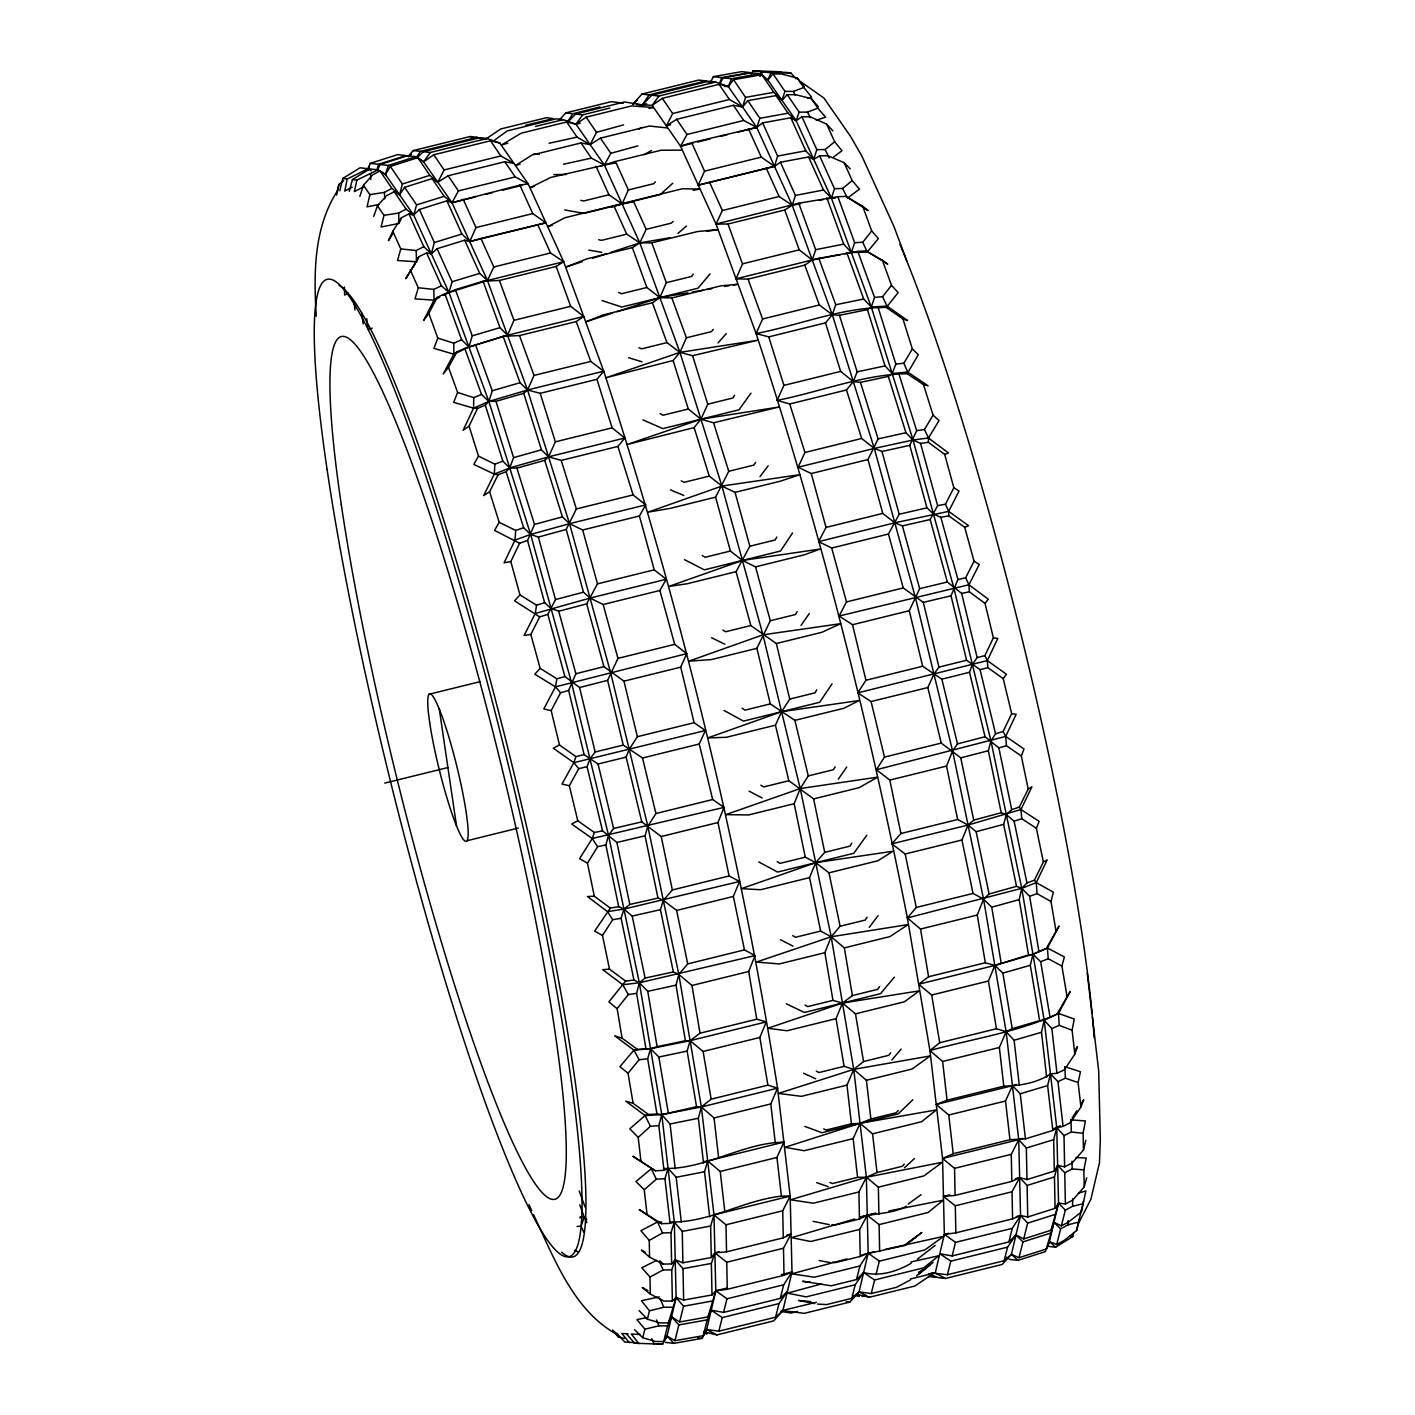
<?xml version="1.0" encoding="UTF-8"?>
<svg xmlns="http://www.w3.org/2000/svg" width="1415" height="1415" viewBox="0 0 1415 1415"><rect width="100%" height="100%" fill="white"/><g stroke="black" fill="none" stroke-linecap="round" stroke-linejoin="round"><path stroke-width="1.5" d="M583.688 316.447L576.241 321.576L519.5 335.585L503.121 336.292L464.774 348.408L456.921 351.893L448.467 367.352L443.249 373.896L453.791 354.192L453.844 343.226L461.626 339.777L468.913 346.993L507.507 335.249L583.688 316.447L570.687 306.294L556.166 266.445L563.648 261.704L528.184 183.879L499.778 143.021L487.078 138.475L479.968 137.662L423.226 151.67L416.541 158.533M646.673 103.79L642.445 104.834L651.784 95.23L708.526 81.221L715.654 82.035L728.336 86.58L756.742 127.438L792.205 205.246L832.303 314.731L874.293 448.431L915.31 597.201L952.578 750.923L983.549 899.144L1006.118 1031.712L1018.729 1139.641L1020.551 1215.556L1011.424 1254.274L1002.209 1264.444L945.485 1278.47L935.244 1273.075L944.353 1234.358L942.549 1158.461L929.938 1050.531L907.369 917.946L1021.736 888.337L1026.954 882.96L1014.113 821.213L1006.33 814.633L1001.236 812.741L988.342 750.746L990.925 740.912L995.559 733.784L980.064 669.631L966.587 660.239L951.021 595.803L957.937 579.531L965.631 577.815L974.051 561.242L964.712 527.282L948.757 515.874L948.687 511.363L959.034 491.04L953.851 487.733L944.689 454.41L928.399 442.311L928.452 437.978L924.508 429.506L933.051 415.143L923.482 384.562L907.21 373.719C863.079 374.409 820.382 391.867 777.1 400.392L783.928 385.393L768.752 336.876L756.105 333.551L716.025 224.065L680.562 146.24L652.156 105.4L636.609 104.515M931.353 1272.863L947.413 1274.738L1004.155 1260.73L1011.424 1254.274L1018.995 1257.723L1022.957 1241.892L1015.988 1234.906L1007.551 1247.146L950.809 1261.154L939.808 1253.725L952.118 1255.936L1008.86 1241.928L1015.988 1234.906L1023.699 1238.939L1051.044 1230.254L1053.998 1222.348L1061.356 1225.885L1065.3 1210.179L1072.605 1206.305L1072.694 1198.629M724.462 86.35L728.336 86.58L733.518 79.7L761.801 74.712L767.867 80.054L796.132 120.682L831.401 198.1L871.286 307.02L913.046 439.994L953.851 587.986L990.925 740.912L1021.736 888.337L1044.182 1020.233L1056.74 1127.578L1058.544 1203.086L1049.47 1241.609L1056.687 1244.528L1060.631 1228.839L1068.095 1224.806L1068.148 1220.438M475.422 344.499L492.261 390.735L488.865 401.453L485.31 405.15L477.527 408.422L469.072 426.092L463.112 430.302L473.565 408.192L473.76 397.65L481.56 394.449L488.865 401.453L530.625 534.428L571.448 682.437L608.521 835.345L639.332 982.788L661.778 1114.666L674.318 1222.029L676.122 1297.537L667.049 1336.043L662.591 1344.25L634.504 1343.189L626.35 1333.726M448.467 367.352L457.629 392.468L453.684 402.355L473.565 408.192L488.865 401.453L495.993 401.347L513.592 457.629L509.736 467.941L506.128 471.708L498.133 474.75L489.608 491.713L483.629 495.604L494.277 474.131L494.896 464.208L502.838 461.184L509.736 467.941L516.899 468.153L544.722 460.335L548.542 456.833L555.37 441.834L540.194 393.317L527.547 389.992L520.03 382.722L503.121 336.292M516.899 468.153L534.499 524.434L527.53 540.459L519.606 543.272L510.815 561.56L504.076 562.816L515.007 540.088L515.714 530.448L523.656 527.742L530.625 534.428L538.337 537.081L566.23 529.422L576.365 508.94L561.189 460.423L548.542 456.833L541.432 449.811L523.745 393.282L527.547 389.992L534.021 375.435L519.5 335.585M538.337 537.081L555.511 599.553L547.835 614.358L539.681 616.905L530.837 634.433L524.116 635.512L535.241 613.473L536.533 605.196L544.616 602.684L551.036 608.432L558.713 611.245L586.677 603.869L597.484 583.864L582.679 529.988L569.538 523.674L562.409 516.864L544.722 460.335M618.691 906.679L605.85 844.95L608.521 835.345L613.615 828.447L598.05 764.012L584.13 754.637L575.905 756.601L559.491 744.997L551.178 710.631L543.784 708.95L555.476 686.859L556.838 678.758L564.921 676.582L579.584 687.531L595.149 751.966L589.984 758.9L587.048 766.682L602.542 830.853L616.905 842.473L629.799 904.468L623.927 909.067L607.513 911.631L587.437 896.544L594.318 896.208L610.343 908.112L618.691 906.679L623.927 909.067L632.204 916.071L645.099 978.066L639.332 982.788L622.795 984.734L602.719 969.664L609.494 969.133L625.607 981.108L633.938 980.011L639.332 982.788L647.769 991.349L657.108 1046.676L650.546 1048.727L633.92 1050.125L614.623 1035.762L622.122 1038.203L637.475 1049.382L650.546 1048.727L690.096 1040.679L766.276 1021.878L759.855 1037.46L767.903 1085.163L777.56 1088.153L790.171 1196.082L791.993 1271.997L782.866 1310.715L773.651 1320.902L716.91 1334.911L704.299 1331.904M1015.404 1178.642L1019.649 1177.598L1026.989 1179.579L1054.334 1171.072L1057.642 1165.341L1064.628 1166.88L1072.039 1163.095L1083.466 1150.006L1083.129 1133.256L1085.376 1120.928L1070.96 1119.902L1070.412 1122.714L1063.09 1126.358L1052.742 1128.852M947.06 1100.18L1003.801 1086.172C1019.844 1085.853 1037.266 1082.97 1050.461 1073.897L1056.987 1073.26L1064.398 1069.811L1074.834 1054.175L1072.092 1030.226L1074.268 1019.03L1058.508 1013.423C1018.093 1032.26 972.795 1038.681 929.938 1050.531L942.62 1061.48L947.06 1100.18L936.235 1104.496L948.775 1115.02L953.215 1153.72L942.549 1158.461L954.559 1168.348L955.09 1195.41L943.451 1196.4L955.302 1205.792L955.85 1232.854L944.353 1234.358L955.532 1242.352L1012.273 1228.344L1020.551 1215.556L1027.732 1216.988L1055.077 1208.339L1058.544 1203.086L1065.371 1204.024L1072.694 1200.115L1084.191 1186.955L1086.738 1177.758M1061.356 1225.885L1068.767 1221.888L1081.255 1212.036L1085.889 1190.935L1078.371 1193.128M371.243 170.826L368.218 168.739L347.206 178.962L344.765 191.043L352.176 187.275M1084.191 1186.955L1083.855 1169.887L1086.26 1158.018L1075.966 1157.541M1081.255 1212.036L1083.572 1200.822M1078.106 1082.581L1080.441 1071.756L1064.734 1066.662L1065.424 1078.177L1078.106 1082.581L1080.918 1106.99L1070.412 1122.714M1056.687 1244.528L1064.045 1240.495L1076.603 1230.59L1081.431 1209.843M663.847 1168.454C702.601 1169.533 736.808 1146.521 775.243 1142.612L770.786 1103.912L777.56 1088.153C739.072 845.003 679.978 605.213 603.727 371.19L527.547 389.992L488.865 401.453L448.98 292.534L413.711 215.133L385.446 174.487L377.982 169.853L356.916 180.076L354.351 191.591L363.602 186.868M1046.658 1077.169L1041.493 1032.278L1044.182 1020.233L1058.508 1013.423L1070.235 991.402L1057.359 1013.582M665.581 1342.411L673.841 1343.366L702.194 1338.36L706.686 1329.534L715.795 1290.798L713.991 1214.901L701.362 1106.972L678.811 974.387L647.84 826.183L610.572 672.461L569.538 523.674L527.547 389.992L487.45 280.506L452.004 202.699L423.598 161.841L417.779 157.666L390.363 166.439L385.446 174.487L379.981 170.879L372.587 174.929L363.46 185.259L369.863 194.633L367.104 206.838L379.043 204.45M929.938 1050.531L939.737 1042.731L931.671 995.028L918.653 984.239L994.833 965.419L1028.546 954.948L1019.207 899.622L1021.736 888.337L1036.24 882.624L1047.188 859.896L1043.368 861.983L1034.4 880.165L1026.954 882.96M336.522 195.093L338.981 184.41L343.704 180.696M1076.603 1230.59L1079.061 1219.907M816.331 1302.278L782.159 1310.591L804.304 1313.332L849.849 1302.083L859.064 1291.895L868.173 1253.177L866.369 1177.262L853.74 1069.351L831.189 936.765L800.218 788.562L762.933 634.822L721.915 486.053L679.925 352.37L639.828 242.885L604.382 165.06L575.958 124.202L563.276 119.656L556.148 118.842L507.154 130.941L493.198 141.146M1003.801 1086.172L999.361 1047.471L1006.118 1031.712L1012.256 1028.687L1039.636 1020.639L1030.297 965.295L1032.968 954.276L1047.383 948.032L1059.092 925.994L1046.41 948.386M339.812 190.76L342.801 178.467L359.994 167.801L368.218 168.739M953.215 1153.72L1009.956 1139.712L1025.45 1138.863L1052.795 1130.461L1047.631 1085.57L1050.461 1073.897L1057.942 1081.661L1063.09 1126.358M1047.383 1246.261L1055.608 1247.199L1072.8 1236.533L1073.79 1232.43M1083.466 1150.006L1085.836 1140.313M377.522 170.154L380.104 164.494L407.52 155.738L415.815 156.676L423.598 161.841L433.768 154.783L490.51 140.775L500.857 155.951L513.981 163.45L504.819 161.752L448.095 175.761L437.801 182.27L432.088 178.626L404.619 187.311L399.578 194.81L394.184 191.679L386.578 195.712L377.469 205.776L383.978 215.328L381.113 227.001L399.048 223.411L401.436 217.751L408.935 213.842L413.711 215.133L419.388 209.491L446.91 200.842L452.004 202.699L475.281 196.933M1055.997 931.052L1051.009 901.55L1053.344 892.158L1036.24 882.624L1034.4 880.165M336.841 192.988L338.981 184.41M368.254 169.977L369.244 166.033L367.688 169.712M782.866 1310.715L775.597 1317.17L718.855 1331.179L706.686 1329.534L703.255 1335.707L674.92 1340.695L667.049 1336.043L663.67 1341.579L655.251 1341.438L642.728 1337.741L644.869 1329.163L636.962 1319.611L646.867 1317.595M775.597 1317.17L778.993 1303.586L787.43 1291.347L780.302 1298.369L723.56 1312.395L711.25 1310.166L707.96 1316.923L679.607 1321.981L671.594 1316.781L668.358 1322.937L659.815 1322.883L647.38 1319.187L649.485 1310.785L641.419 1300.686L659.302 1296.883M663.67 1341.579L667.615 1325.89L671.594 1316.781L678.864 1324.935L674.92 1340.695M668.358 1322.937L676.122 1297.537L683.64 1300.067L712.01 1294.955L715.795 1290.798L726.39 1288.198M679.607 1321.981L683.551 1306.222L676.122 1297.537L672.373 1301.075L663.9 1301.057L650.316 1294.088L642.251 1287.526L647.928 1290.639M703.255 1335.707L707.235 1319.859L711.25 1310.166L722.251 1317.595L778.993 1303.586M707.96 1316.923L715.795 1290.798L727.275 1289.295L784.016 1275.286L791.993 1271.997L783.698 1284.785L780.302 1298.369M718.855 1331.179L722.251 1317.595M723.56 1312.395L726.974 1298.793L783.698 1284.785M817.481 1304.082L826.625 1304.577L851.777 1298.351L855.191 1284.767L863.61 1272.545C879.652 1276.949 897.057 1271.431 911.207 1263.259M810.459 1282.202L802.606 1281.3L831.189 1285.811L856.482 1279.567L859.896 1265.965L868.173 1253.177L874.647 1251.727M851.777 1298.351L859.064 1291.895L871.233 1293.558L874.629 1279.974L923.641 1267.858L938.923 1255.724L910.959 1261.968M875.938 1274.756L879.334 1261.172L924.879 1249.923L943.663 1236.339L885.436 1249.321M947.413 1274.738L950.809 1261.154M952.118 1255.936L955.532 1242.352M1004.155 1260.73L1007.551 1247.146M1008.86 1241.928L1012.273 1228.344M1023.699 1238.939L1027.661 1223.108L1020.551 1215.556L1016.324 1216.599M1054.334 1171.072L1053.697 1139.676L1056.74 1127.578L1060.295 1125.668M1018.995 1257.723L1046.357 1248.967L1053.998 1222.348L1060.631 1228.839M1051.044 1230.254L1058.544 1203.086L1065.3 1210.179M645.912 1048.462L636.609 993.365L639.332 982.788L754.991 955.585L748.712 971.486L756.76 1019.189L766.276 1021.878M390.363 166.439L402.373 184.021L399.578 194.81L391.937 188.39L379.981 170.879M756.76 1019.189L700.018 1033.198L690.096 1040.679L685.391 1040.733L675.999 985.158L678.811 974.387L687.725 963.898L744.467 949.889L754.991 955.585M419.388 209.491L434.334 242.531L431.345 253.833L426.605 252.914L418.875 256.716L405.769 278.649L415.462 263.473M703.556 1163.342L698.373 1118.239L701.362 1106.972L711.161 1099.172L767.903 1085.163M349.293 191.308L352.441 179.564L369.757 168.916L377.982 169.853M655.463 1170.806L633.018 1156.338L655.463 1170.806L663.971 1170.311L658.824 1125.615L661.778 1114.666L696.534 1106.671L701.362 1106.972L777.56 1088.153M1066.998 996.142L1061.904 966.074L1064.363 956.929L1047.383 948.032L1032.968 954.276L994.833 965.419L985.318 962.748L928.594 976.757L918.653 984.239M1055.077 1208.339L1054.458 1176.944L1057.642 1165.341L1064.752 1172.752L1065.371 1204.024M1038.928 951.411L1029.625 896.314L1021.736 888.337L1016.536 886.338L1003.642 824.344L1006.33 814.633L1011.707 809.628L1019.278 807.116L1028.21 789.057L1031.906 786.793L1020.976 809.522L1021.754 818.684L1036.364 828.288L1043.368 861.983M401.436 217.751L392.804 231.299L400.763 248.916L397.509 260.502L416.541 261.793L418.875 256.716M696.534 1106.671L687.142 1051.08L690.096 1040.679L703.113 1051.469L711.161 1099.172M404.619 187.311L416.611 204.91L413.711 215.133L406.14 209.19L394.184 191.679M432.088 178.626L444.151 196.296L452.004 202.699L519.853 185.1L532.73 213.577L545.925 222.792L469.727 241.594L464.704 240.196L437.111 248.704L452.057 281.744L448.98 292.534L443.373 295.399M718.502 1156.639L714.044 1117.938L701.362 1106.972L661.778 1114.666L656.967 1113.906L647.663 1058.809L650.546 1048.727L658.859 1057.023L668.198 1112.367M376.903 170.083L378.566 164.317L405.964 155.562L397.668 154.606L370.306 163.362L367.794 169.376M687.725 963.898L676.618 910.446L663.317 900.294L657.993 898.083L645.045 835.805L647.84 826.183L655.923 813.537L712.665 799.528L724.02 807.381L717.971 822.522L729.096 875.956L739.514 881.474L733.359 896.438L744.467 949.889M709.711 1216.829L704.529 1171.744L707.677 1160.937L783.875 1142.117L776.941 1157.452L781.398 1196.153C743.123 1200.415 708.968 1222.931 670.126 1222.012M661.619 1223.674L639.244 1209.577L657.497 1221.994L661.619 1223.674L670.073 1223.409L664.944 1178.713L668.039 1168.348L676.175 1177.298L681.34 1222.189M410.209 269.823L418.327 287.776L414.984 298.883L434.016 300.175L439.641 297.309M556.166 266.445L499.424 280.453L483.046 281.214L455.418 289.633L472.274 335.85L468.913 346.993L453.791 354.192L433.91 348.355L437.801 338.097L428.816 313.44L437.217 297.398L444.858 293.736L487.45 280.506L563.648 261.704L603.727 371.19L596.935 379.308L540.194 393.317M711.267 1257.546L710.631 1226.009L713.991 1214.901L790.171 1196.082L782.725 1210.78L783.273 1237.842L726.532 1251.851L714.893 1252.859L711.267 1257.546L682.897 1262.799L675.22 1259.774L671.63 1263.931L663.087 1264.09L649.573 1257.157L641.366 1250.082L645.152 1252.151M733.518 79.7L745.563 97.37L742.539 107.009L729.415 99.492L672.691 113.518L666.359 125.811L676.653 119.32L733.394 105.311L742.539 107.009L747.81 100.642L759.873 118.312L756.742 127.438L743.742 120.47L687 134.478L680.562 146.24L691.687 142.667L704.546 171.144L698.285 185.153L774.483 166.351L777.631 156.057L762.632 122.875L756.742 127.438L737.71 132.143M633.938 980.011L621.097 918.282L623.927 909.067L739.514 881.474M700.018 1033.198L691.97 985.494L678.811 974.387L673.363 971.946L660.416 909.668L663.317 900.294L672.355 889.964L729.096 875.956M671.63 1263.931L670.993 1232.66L674.318 1222.029L682.26 1231.404L682.897 1262.799M762.632 122.875L790.826 117.763L796.132 120.682L801.951 116.773L816.809 149.672L813.766 159.4L808.566 156.977L780.426 162.23L774.483 166.351L698.285 185.153M907.21 373.719L918.3 354.67L912.339 348.957L902.965 318.941L886.321 307.462C842.049 307.197 799.387 325.167 756.105 333.551C819.02 524.859 868.385 720.412 907.369 917.946L920.528 929.054L928.594 976.757M385.446 174.487L388.364 165.431L415.815 156.676M359.852 196.42L363.46 185.259M780.426 162.23L795.425 195.412L792.205 205.246L784.724 210.004L727.982 224.012L716.025 224.065L722.357 210.534L709.481 182.057M719.545 84.369L723.242 77.772L751.56 72.766L759.82 73.704L767.867 80.054L772.997 73.828L784.954 91.338L782 100.377L776.057 95.583L747.81 100.642M790.826 117.763L805.772 150.804L813.766 159.4L819.603 155.845L834.479 188.743L831.401 198.1L827.28 198.861M583.741 1232.058L581.123 1226.257L584.2 1216.9L579.761 1204.802M712.01 1294.955L711.374 1263.418L714.893 1252.859L719.121 1251.815M716.025 224.065L798.768 203.229L815.694 249.677L812.245 259.989L804.799 265.136L748.057 279.144L736.065 278.808L742.504 263.862L727.982 224.012M798.768 203.229L837.875 196.685L854.642 242.726L851.335 252.56L844.826 253.798M602.542 830.853L594.318 832.48L577.798 820.788L569.325 785.767L562.003 784.051L573.853 762.685L575.905 756.601M736.065 278.808L818.843 258.326L857.791 251.357L874.558 297.398L871.286 307.02L867.43 309.62L839.466 315.315L832.303 314.731L819.32 304.986L804.799 265.136M594.318 896.208L587.455 863.15L579.531 858.71L592.248 838.511L594.318 832.48M818.843 258.326L835.752 304.756L832.303 314.731L825.493 322.868L768.752 336.876M672.373 1301.075L671.736 1269.803L675.22 1259.774L683.003 1268.671L683.64 1300.067M584.13 754.637L568.635 690.467L575.887 673.735L558.713 611.245M1074.834 1054.175L1077.487 1046.587L1075.17 1050.231M373.719 216.371L377.469 205.776M761.801 74.712L773.81 92.293L782 100.377L787.2 94.628L799.157 112.139L796.132 120.682L788.067 113.182L776.057 95.583M719.245 84.334L721.703 77.595L750.003 72.59L741.743 71.634L713.39 76.64L710.701 81.946M1011.707 809.628L998.866 747.898L985.052 736.72L969.487 672.284L972.388 664.449L977.146 657.586L984.858 655.623L993.365 637.847L985.07 603.48L969.363 591.788L961.652 593.416L947.325 582.007L930.168 519.517L937.632 505.633L920.546 443.408L913.046 439.994L905.936 432.707L888.337 376.425L892.158 373.507L895.854 364.133L878.326 308.099M655.923 813.537L642.516 757.998L623.237 745.086L607.601 680.367L617.948 658.364L603.144 604.506L590.055 598.067L583.475 592.195L566.23 529.422M1028.21 789.057L1021.329 755.999L1024 748.942L1005.694 736.419L1003.111 731.52L1011.672 713.655L1003.217 678.634L987.829 667.65L980.064 669.631M759.713 75.596L761.217 71.687L786.316 72.413L790.808 72.926L796.15 78.869M899.144 374.639L916.672 430.691L909.774 445.354L881.952 451.456L874.293 448.431L861.664 438.473L846.488 389.974L853.298 381.572L857.154 371.844L839.466 315.315M1080.918 1106.99L1083.713 1099.809L1081.396 1103.47M672.355 889.964L661.229 836.53L641.773 821.867L626.138 757.131L629.197 749.331L637.369 736.702L694.111 722.694L705.395 730.511L699.258 743.989L712.665 799.528M816.296 1071.137L818.931 1072.552L844.101 1066.344L853.74 1069.351L866.422 1080.299L911.968 1069.05L930.309 1055.926L853.74 1069.351L846.984 1085.11L801.438 1096.342L778.427 1093.424L853.74 1069.351L863.539 1061.551L855.491 1013.848L842.456 1003.058L832.957 1000.37L824.892 952.684L831.189 936.765L840.103 926.259L865.255 920.051L867.094 917.256M985.318 962.748L977.27 915.045L983.549 899.144L989.085 893.979L1016.536 886.338M840.103 926.259L828.978 872.825L815.694 862.655L805.276 857.154L794.169 803.702L800.218 788.562L808.301 775.915L833.47 769.707L835.204 766.806M989.085 893.979L976.138 831.702L968.072 825.033L957.654 819.515L946.547 766.081L952.578 750.923L957.495 743.901L985.052 736.72M1036.364 828.288L1039.141 821.354L1020.976 809.522L1019.278 807.116M825.493 322.868L840.669 371.384L853.298 381.572L860.444 382.368L878.131 438.898L867.979 459.539L882.783 513.397L894.793 522.807L902.416 525.902L930.168 519.517M759.82 73.704L731.537 78.709L728.336 86.58L719.068 84.334L662.326 98.343L652.156 105.4L658.912 96.043L715.654 82.035M855.491 1013.848L904.486 1001.749L919.326 990.854L842.456 1003.058L836.035 1018.659L787.023 1030.757L767.814 1028.281L842.456 1003.058L852.396 995.576L844.348 947.873L831.189 936.765L820.647 931.07L809.539 877.618L815.694 862.655L824.733 852.343L850.026 846.099L851.795 843.181M1001.13 962.766L991.738 907.192L983.549 899.144L973.025 893.431L961.917 839.997L968.072 825.033L973.715 820.116L1001.236 812.741M1019.295 1085.376L1014.095 1040.273L1006.118 1031.712L996.478 1028.723L988.413 981.019L994.833 965.419L1002.864 973.113L1012.256 1028.687M1055.608 1247.199L1049.47 1241.609L1045.278 1251.638L1017.933 1260.394L1009.62 1259.438L1006.472 1257.157M1046.357 1248.967L1049.47 1241.609M499.424 280.453L513.946 320.321L507.507 335.249L499.973 327.643L483.046 281.214M611.068 252.277L639.828 242.885L651.784 242.832L666.306 282.682L659.885 297.628L652.421 302.757L603.427 314.855L586.093 321.718L612.73 313.016M767.867 80.054L770.998 72.802L790.808 72.926M616.834 311.671L659.885 297.628L671.877 297.964L686.399 337.814L679.925 352.37L673.115 360.489L606.062 377.717L679.925 352.37L757.927 340.219L692.572 355.696L679.925 352.37L666.943 342.607L652.421 302.757M756.105 333.551L762.579 318.994L748.057 279.144M446.91 200.842L461.909 234.023L469.727 241.594L475.988 227.585L463.112 199.108M600.261 166.316L615.49 161.469L628.366 189.946L622.105 203.972L611.528 207.191M694.111 722.694L680.703 667.155L686.753 653.642L674.69 644.356L659.885 590.479L666.235 579.248L654.225 569.838L639.421 515.98L645.718 504.872L633.106 494.914L617.931 446.415L624.722 438.031L612.111 427.825L596.935 379.308M808.301 775.915L794.894 720.359L770.308 703.892L756.884 648.335L770.326 620.743L755.522 566.867L742.433 560.446L730.405 551.036L715.601 497.16L728.743 471.301L713.567 422.802L700.92 419.211L688.309 409.006L673.115 360.489M957.495 743.901L941.877 679.165L922.668 666.253L909.261 610.714L919.662 588.675L902.416 525.902M829.933 1182.498L832.427 1183.541L857.578 1177.333L853.139 1138.633L860.055 1123.315L870.879 1119L896.173 1112.756L898.242 1110.492M1009.956 1139.712L1005.517 1101.012L1012.433 1085.676L1016.43 1084.438M692.572 355.696L707.748 404.212L700.92 419.211L694.111 427.595L627.216 444.487L700.92 419.211L778.745 407.06L713.567 422.802M824.733 852.343L813.607 798.909L788.863 780.709L775.438 725.17L781.575 711.692L789.747 699.081L815.04 692.837L816.72 689.83M973.715 820.116L960.767 757.839L941.24 743.087L927.815 687.549L933.953 674.071L938.959 667.119L966.587 660.239M867.979 459.539L811.237 473.547L798.095 467.233L804.923 452.499L789.747 403.983L777.1 400.392M392.804 231.299L388.453 240.621L392.68 233.74M469.727 241.594L480.923 238.498L493.8 266.975L487.45 280.506L479.703 273.396L464.704 240.196M552.31 225.215L548.083 226.506L564.85 217.769L633.301 200.859L646.177 229.336L639.828 242.885L632.346 247.643L586.818 258.874L565.876 267.046L582.308 261.669M987.829 667.65L987.299 660.593L997.787 638.43L993.365 637.847M1021.329 755.999L1006.436 745.723L1005.694 736.419L1016.165 714.257L1011.672 713.655M886.321 307.462L898.154 292.604L891.503 285.335L882.341 260.201L865.998 250.88L857.791 251.357M831.879 1224.647L834.16 1225.284L859.453 1219.023L858.923 1191.961L866.369 1177.262L877.035 1172.54L902.186 1166.314L904.309 1164.138M955.09 1195.41L1011.831 1181.401L1011.283 1154.339L1018.729 1139.641L1022.744 1138.368M964.712 527.282L968.603 525.743L948.687 511.363L945.485 504.2L953.851 487.733M969.363 591.788L968.921 584.749L979.268 564.426L974.051 561.242M337.584 190.636C313.476 227.85 313.706 273.59 316.253 316.217M437.217 297.398L434.016 300.175L423.669 320.409L428.816 313.44M881.952 451.456L899.197 514.229L888.443 534.039L903.248 587.915L923.323 602.383L938.959 667.119M1078.018 1224.364L1090.877 1199.301L1099.473 1162.776L1100.322 1139.517L1098.677 1070.907L1087.268 973.379M500.857 155.951L444.115 169.959L437.801 182.27L429.842 175.336L417.779 157.666M623.608 124.856L596.493 132.32L590.161 144.631L581.017 142.933L532.005 155.049L515.803 165.343L520.048 164.158M694.111 427.595L709.286 476.112L721.915 486.053L735.057 492.367L749.844 546.225L736.083 571.678L750.87 625.536L776.34 643.542L789.747 699.081M888.443 534.039L831.702 548.047L818.613 541.627L826.042 527.424L811.237 473.547M907.369 917.946L916.283 907.457L905.176 854.006L891.875 843.853L900.913 833.523L889.805 780.09L876.398 769.742L884.499 757.096L871.074 701.557L857.755 692.872L865.945 680.261L852.52 624.722L839.13 616.02L846.506 601.923L831.702 548.047M551.178 710.631L560.57 692.749L568.635 690.467M784.016 1275.286L783.486 1248.225L791.073 1234.039L786.846 1235.083M832.728 1262.127L835.045 1262.675L860.214 1256.467L859.666 1229.405L867.271 1215.22L875.938 1213.504M955.85 1232.854L1012.574 1218.846L1012.043 1191.766L1019.649 1177.598L1027.113 1185.452L1027.732 1216.988M751.224 74.022L752.992 70.75L781.098 71.811L769.707 71.829M452.004 202.699L458.442 190.919L515.184 176.91L528.184 183.879L519.853 185.1M637.847 145.887L610.802 153.298L604.382 165.06L550.506 177.529L530.201 187.664L534.322 186.409M792.559 532.977L780.514 551.036L704.334 569.856L684.506 559.65M569.325 785.767L578.753 768.663L587.048 766.682M776.764 537.046L775.137 539.982L749.844 546.225M832.073 683.746L819.674 702.282L743.476 721.102L724.002 710.436M469.072 426.092L478.465 456.09L473.83 464.421L494.277 474.131L498.133 474.75M489.608 491.713L499.177 522.294L494.543 530.377L519.606 543.272M750.958 393.175L739.019 409.802L662.821 428.621L642.905 419.866M734.633 395.263L733.041 397.951L707.748 404.212M895.854 364.133L903.849 363.213L912.339 348.957M760.032 76.445L762.773 71.864L770.998 72.802M797.176 611.704L795.478 614.517L770.326 620.743M866.794 835.239L853.793 853.263L777.596 872.065L758.723 861.93M798.095 467.233L874.293 448.431L913.046 439.994L928.452 437.978L939.012 420.609L933.051 415.143M587.455 863.15L597.643 846.665L605.85 844.95M809.256 613.579L801.032 625.43M1072.11 1118.08L1076.762 1110.775M846.754 767.018L838.299 779.152M755.575 462.493L753.894 465.093L728.743 471.301M609.494 969.133L602.489 935.439L612.677 919.715L621.097 918.282M610.343 908.112L594.654 931.123L602.489 935.439M416.081 157.967L420.503 151.37L477.244 137.343L482.727 139.537M567.362 122.008L572.88 113.731L600.119 106.886M642.445 104.834L649.06 94.911L705.802 80.903L711.303 83.096M768.168 465.747L759.997 476.643M878.114 915.558L869.27 927.356M693.226 274.121L691.599 276.438L666.306 282.682M710.1 273.891L697.966 288.218L621.786 307.037L602.047 300.564M894.351 977.128L880.554 993.648L804.374 1012.468L786.298 1003.801M879.599 986.662L877.689 989.333L852.396 995.576M423.598 161.841L430.355 152.484L487.078 138.475M609.883 108.035L582.715 114.863L575.958 124.202L566.707 121.973L521.162 133.205L501.441 144.984L507.826 143.198M985.07 603.48L988.271 599.182L968.921 584.749L965.631 577.815M1003.217 678.634L1006.472 674.283L987.299 660.593L984.858 655.623M713.248 329.359L711.55 331.588L686.399 337.814M890.672 1052.778L888.708 1055.325L863.539 1061.551M622.122 1038.203L617.135 1008.7L608.857 1001.908L625.607 981.108M854.642 242.726L862.779 242.23L871.693 230.946L862.708 206.289L846.011 196.437L837.875 196.685M874.558 297.398L882.553 296.69L891.503 285.335M617.135 1008.7L628.295 994.55L636.609 993.365M901.196 1049.099L891.839 1059.941M726.302 333.551L718.024 342.961M656.967 1113.906L648.565 1114.542L633.106 1103.293L628.03 1073.224L639.156 1059.729L647.663 1058.809M826.855 197.905L843.711 244.123L851.335 252.56L867.254 252.082L878.379 238.587L871.693 230.946M637.475 1049.382L633.92 1050.125L619.894 1066.68L628.03 1073.224M408.121 156.375L413.375 150.556L470.116 136.53L477.244 137.343M559.173 120.187L565.752 112.917L611.28 101.668L623.361 103.171M705.802 80.903L698.674 80.089L641.932 94.098L632.717 104.285L637.086 100.412M912.887 1099.72L898.154 1113.906L821.956 1132.707L804.817 1126.411M510.815 561.56L519.959 594.884L514.547 600.809L539.681 616.905M530.837 634.433L540.159 668.393L534.799 674.194L555.476 686.859L560.57 692.749M655.357 181.898L653.659 183.702L628.366 189.946M672.762 183.243L660.204 194.562L584.006 213.382L564.709 209.933M567.592 122.274L575.604 114.049L624.616 101.951L642.958 104.993M914.444 1158.549L904.45 1167.853M673.098 221.377L671.329 223.128L646.177 229.336M856.482 1279.567L863.61 1272.545L874.629 1279.974M686.487 226.011L677.926 233.475M640.96 1161.326L638.2 1137.377L650.422 1126.305L658.824 1125.615M408.528 156.853L411.447 154.27M437.111 248.704L431.345 253.833L423.81 246.723L408.935 213.842M648.565 1114.542L645.063 1115.533L629.799 1128.799L638.2 1137.377M647.026 1214.123L644.232 1189.732L656.348 1179.19L664.944 1178.713M816.809 149.672L825.104 149.53L834.655 141.765L826.678 124.149L810.229 116.791L801.951 116.773M834.479 188.743L842.597 188.443L852.219 180.625L844.101 162.672L827.952 155.703L819.603 155.845M916.513 1275.817L930.133 1264.815M918.901 1273.871L933.104 1262.41M921.13 1194.667L908.182 1204.041M917.256 1259.279L935.191 1245.395M906.449 1206.234C892.741 1213.946 875.85 1212.92 860.957 1217.095M904.804 1245.465L921.678 1232.571L904.804 1245.465L861.806 1254.893M833.4 157.136L841.978 150.733L834.655 141.765M453.791 354.192L456.921 351.893M1052.795 1130.461L1056.74 1127.578L1064.009 1135.608L1064.628 1166.88M916.92 1236.427L906.272 1243.767M649.007 108.407L653.306 107.469L631.674 105.913L586.146 117.162L575.958 124.202L580.256 123.282M485.062 139.554L500.769 128.96L546.314 117.728L553.424 118.542L525.549 125.298M638.872 129.172L641.508 127.403M667.332 127.934L649.467 126.041L600.455 138.139L590.161 144.631L577.055 137.131L566.707 121.973M651.466 150.485L644.037 154.801M910.552 1279.885L896.385 1287.349L871.233 1293.558M918.388 1272.333L922.757 1269.786M649.573 1257.157L649.237 1240.407L662.538 1232.978L670.993 1232.66M348.196 293.188L344.641 295.098L344.393 287.015M650.316 1294.088L649.98 1277.02L663.14 1269.963L671.736 1269.803M369.863 194.633L384.402 192.387L391.937 188.39M577.798 820.788L571.695 824.025L592.248 838.511L597.643 846.665M661.707 1222.012L657.497 1221.994L640.907 1230.696L649.237 1240.407M559.491 744.997L553.3 748.199L573.853 762.685L578.753 768.663M383.978 215.328L398.606 213.064L406.14 209.19M1064.752 1172.752L1072.199 1168.931L1083.855 1169.887M656.56 1260.376L641.791 1267.787L649.98 1277.02M400.763 248.916L416.151 250.526L423.81 246.723M1064.009 1135.608L1071.332 1132.018L1083.129 1133.256M783.273 1237.842L791.073 1234.039M859.453 1219.023L867.271 1215.22L879.104 1224.594L879.652 1251.674M1011.831 1181.401L1019.649 1177.598M663.971 1170.311L668.039 1168.348M418.327 287.776L433.804 289.385L441.462 285.795L448.98 292.534L455.418 289.633M1057.942 1081.661L1065.424 1078.177M1039.636 1020.639L1044.182 1020.233L1051.84 1028.563L1059.216 1025.362L1072.092 1030.226M860.214 1256.467L868.173 1253.177L879.334 1261.172M1012.574 1218.846L1020.551 1215.556M1028.546 954.948L1032.968 954.276L1040.679 961.758L1048.214 958.716L1061.904 966.074M494.277 474.131L509.736 467.941L548.542 456.833L624.722 438.031M784.954 91.338L793.355 91.409L803.755 87.5L811.573 97.087L807.824 98.236M799.157 112.139L807.399 112.121L817.87 108.177L825.582 117.233L816.225 120.151M1029.625 896.314L1037.089 893.608L1051.009 901.55M515.007 540.088L530.625 534.428L569.538 523.674L645.718 504.872M944.689 454.41L948.563 453.065L928.452 437.978M1020.976 809.522L968.072 825.033L891.875 843.853M1014.113 821.213L1021.754 818.684M670.073 1223.409L674.318 1222.029M592.584 258.326L606.964 253.621M535.241 613.473L590.055 598.067L666.235 579.248M402.373 184.021L429.842 175.336M1022.957 1241.892L1050.301 1233.208M1027.661 1223.108L1055.006 1214.495M416.611 204.91L444.151 196.296M1027.113 1185.452L1054.458 1176.944M434.334 242.531L461.909 234.023M942.549 1158.461L1018.729 1139.641L1026.353 1148.025L1053.697 1139.676M1005.694 736.419L876.398 769.742M452.057 281.744L479.703 273.396M372.18 328.174L367.971 329.43L366.75 318.746M995.559 733.784L1003.111 731.52M936.235 1104.496L1012.433 1085.676L1020.25 1093.777L1047.631 1085.57M472.274 335.85L499.973 327.643M854.66 1218.969L791.604 1237.665L810.654 1241.503L859.666 1229.405M495.993 401.347L523.745 393.282M1014.095 1040.273L1041.493 1032.278M492.261 390.735L520.03 382.722M998.866 747.898L1006.436 745.723M1002.864 973.113L1030.297 965.295M513.592 457.629L541.432 449.811M555.476 686.859L686.753 653.642M991.738 907.192L1019.207 899.622M534.499 524.434L562.409 516.864M846.948 1258.926L791.781 1273.836L814.368 1277.214L859.896 1265.965M821.284 1283.989L787.412 1293.151L806.179 1296.865L855.191 1284.767M976.138 831.702L1003.642 824.344M555.511 599.553L583.475 592.195M1068.095 1224.806L1078.761 1222.012M987.299 660.593L857.755 692.872M960.767 757.839L988.342 750.746M579.584 687.531L607.601 680.367M575.887 673.735L603.922 666.642L623.962 681.163L637.369 736.702M910.464 1279.001L934.024 1273.093L914.833 1286.04L869.288 1297.272L856.676 1294.265M941.877 679.165L969.487 672.284M1072.605 1206.305L1083.359 1203.634M563.276 119.656L535.507 126.413M577.055 137.131L549.038 143.269M666.359 125.811L670.586 124.768M615.171 162.99L604.382 165.06L591.364 158.109L563.471 164.246M615.49 161.469L661.035 150.238L682.065 150.149M691.687 142.667L756.742 127.438M485.858 194.333L492.208 192.758M502.785 190.141L521.834 185.436M680.562 146.24L693.262 143.11M697.489 142.066L710.188 138.935M720.766 136.318L727.115 134.743M475.988 227.585L532.73 213.577M632.859 201.903L622.105 203.972L608.928 194.757L583.617 201.001L580.787 200.311M704.546 171.144L761.288 157.118L774.483 166.351M480.923 238.498L545.925 222.792M633.301 200.859L682.313 188.761L699.611 189.079L693.138 190.335M493.8 266.975L550.541 252.967L563.648 261.704M670.126 237.702L639.828 242.885L626.721 234.147L601.57 240.355L598.722 239.736M722.357 210.534L779.099 196.508L792.205 205.246L800.466 203.742M651.784 242.832L697.33 231.582L717.741 229.548L706.934 231.388M513.946 320.321L570.687 306.294M687.938 292.817L659.885 297.628L646.867 287.493L621.574 293.736L618.673 292.534M742.504 263.862L799.245 249.854L812.245 259.989L840.475 254.629M671.877 297.964L720.889 285.848L737.604 284.291L733.288 285.034M534.021 375.435L590.763 361.426L603.727 371.19M666.943 342.607L641.791 348.815L638.872 347.736M762.579 318.994L819.32 304.986M555.37 441.834L612.111 427.825M688.309 409.006L663.016 415.249L660.08 413.675M783.928 385.393L840.669 371.384M561.189 460.423L617.931 446.415M789.747 403.983L846.488 389.974M576.365 508.94L633.106 494.914M709.286 476.112L684.135 482.32L681.199 480.87M804.923 452.499L861.664 438.473M582.679 529.988L639.421 515.98M715.601 497.16L670.073 508.41L647.999 512.159L721.915 486.053L799.882 474.644L780.585 481.118L735.057 492.367M597.484 583.864L654.225 569.838M730.405 551.036L705.112 557.28L702.194 555.458M826.042 527.424L882.783 513.397M818.613 541.627L894.793 522.807L948.687 511.363M603.144 604.506L659.885 590.479M736.083 571.678L687.071 583.776L668.676 586.464L742.433 560.446L820.205 549.038L804.534 554.768L755.522 566.867M428.904 694.287L480.233 681.623M617.948 658.364L674.69 644.356M750.87 625.536L725.718 631.744L722.8 630.064M846.506 601.923L903.248 587.915M839.13 616.02L968.921 584.749M623.962 681.163L680.703 667.155M756.884 648.335L711.356 659.585L688.84 661.176L762.933 634.822L840.722 623.679L821.867 632.293L776.34 643.542M852.52 624.722L909.261 610.714M384.756 783.114L447.918 767.531M770.308 703.892L745.015 710.135L742.15 708.243M865.945 680.261L922.668 666.253M705.395 730.511L573.853 762.685M642.516 757.998L699.258 743.989M775.438 725.17L726.443 737.268L707.641 737.958L781.575 711.692L859.17 700.531L843.906 708.261L794.894 720.359M871.074 701.557L927.815 687.549M466.915 840.758L518.244 828.076M788.863 780.709L763.693 786.935L760.828 785.184M884.499 757.096L941.24 743.087M724.02 807.381L592.248 838.511M661.229 836.53L717.971 822.522M794.169 803.702L748.623 814.952L725.807 814.633L800.218 788.562L877.671 777.136L859.153 787.66L813.607 798.909M889.805 780.09L946.547 766.081M805.276 857.154L779.983 863.398L777.224 861.594M900.913 833.523L957.654 819.515M676.618 910.446L733.359 896.438M809.539 877.618L760.527 889.734L741.46 888.655L815.694 862.655L892.971 851.229L877.99 860.727L828.978 872.825M905.176 854.006L961.917 839.997M820.647 931.07L795.495 937.278L792.718 935.616M916.283 907.457L973.025 893.431M691.97 985.494L748.712 971.486M824.892 952.684L779.364 963.916L756.371 962.076L831.189 936.765L908.235 924.561L889.876 936.624L844.348 947.873M920.528 929.054L977.27 915.045M832.957 1000.37L807.664 1006.613L805.029 1005.075M703.113 1051.469L759.855 1037.46M931.671 995.028L988.413 981.019M939.737 1042.731L996.478 1028.723M714.044 1117.938L770.786 1103.912M942.62 1061.48L999.361 1047.471M853.139 1138.633L804.127 1150.731L784.918 1147.317L860.055 1123.315L872.577 1133.84L921.589 1121.724L936.429 1109.908L860.055 1123.315L851.423 1123.811L826.13 1130.054L823.672 1128.905M703.503 1161.715L707.677 1160.937L720.217 1171.461L776.941 1157.452M948.775 1115.02L1005.517 1101.012M713.991 1214.901L725.983 1224.789L782.725 1210.78M858.923 1191.961L813.377 1203.21L790.525 1199.779L866.369 1177.262L942.39 1162.263L923.907 1175.918L878.361 1187.167L866.369 1177.262L857.578 1177.333M954.559 1168.348L1011.283 1154.339M860.921 1216.794L875.726 1213.133M943.451 1196.4L949.801 1194.844M714.893 1252.859L726.744 1262.233L783.486 1248.225M879.104 1224.594L928.116 1212.496L943.115 1200.238L888.938 1210.939M955.302 1205.792L1012.043 1191.766M781.398 1274.597L791.993 1271.997M944.353 1234.358L948.598 1233.314M932.715 1275.481L928.505 1276.525L935.633 1277.338L928.894 1274.137M797.582 1311.422L790.985 1313.049L780.797 1311.351M862.177 1296.458L866.387 1295.432M595.149 751.966L623.237 745.086M598.05 764.012L626.138 757.131M649.485 1310.785L663.812 1307.265L672.284 1307.248M919.662 588.675L947.325 582.007M923.323 602.383L951.021 595.803M616.905 842.473L645.045 835.805M644.869 1329.163L659.019 1325.82L667.615 1325.89M613.615 828.447L641.773 821.867M899.197 514.229L926.949 507.826L933.458 513.999L940.851 517.306L948.757 515.874M629.799 904.468L657.993 898.083M632.204 916.071L660.416 909.668M878.131 438.898L905.936 432.707M579.885 1217.837L584.2 1216.9L586.836 1219.589M647.769 991.349L675.999 985.158M645.099 978.066L673.363 971.946M857.154 371.844L885.047 365.901L892.158 373.507L907.74 372.039L928.099 385.835L923.482 384.562M860.444 382.368L888.337 376.425M657.108 1046.676L685.391 1040.733M658.859 1057.023L687.142 1051.08M835.752 304.756L863.698 299.007L871.286 307.02L887.028 306.1L907.581 320.533L902.965 318.941M633.106 1103.293L625.748 1101.153L645.063 1115.533L661.778 1114.666L670.056 1124.005L698.373 1118.239M815.694 249.677L843.711 244.123M676.175 1177.298L704.529 1171.744M795.425 195.412L823.495 190.017L831.401 198.1L835.416 198.1M682.26 1231.404L710.631 1226.009M777.631 156.057L805.772 150.804M683.003 1268.671L711.374 1263.418M759.873 118.312L788.067 113.182M819.02 200.364L823.141 199.603M937.632 505.633L945.485 504.2M683.551 1306.222L711.94 1301.075M745.563 97.37L773.81 92.293M678.864 1324.935L707.235 1319.859M692.271 292.074L703.06 290.217M707.376 289.474L711.692 288.731M724.657 286.52L728.973 285.777M916.672 430.691L924.508 429.506M920.546 443.408L928.399 442.311M775.243 1142.612L783.875 1142.117M577.055 1226.416L581.123 1226.257M566.283 174.47L553.778 174.611M781.398 1196.153L790.171 1196.082M580.185 1216.9L584.2 1216.9L586.836 1222.701M634.504 1343.189L638.307 1343.189M787.2 94.628L795.654 94.699L811.343 98.626L818.206 106.603M772.997 73.828L781.381 73.969L797.335 78.108L804.321 86.651M616.763 1333.178L624.793 1342.074L637.847 1342.817M533.437 154.094L539.363 154.306M810.777 1301.57L798.555 1300.456L814.58 1303.586M473.565 408.192L477.527 408.422M628.119 1333.814L621.822 1333.461L629.286 1342.587M639.757 1334.486L631.32 1333.991L638.908 1343.684M752.992 70.75L761.217 71.687M713.39 76.64L721.703 77.595M723.242 77.772L731.537 78.709M641.932 94.098L649.06 94.911M651.784 95.23L658.912 96.043M565.752 112.917L572.88 113.731M575.604 114.049L582.715 114.863M413.375 150.556L420.503 151.37M423.226 151.67L430.355 152.484M370.306 163.362L378.566 164.317M380.104 164.494L388.364 165.431M342.801 178.467L347.206 178.962M352.441 179.564L356.916 180.076M1069.864 1236.197L1072.8 1236.533M945.485 1278.47L938.357 1277.657L929.195 1273.995M854.094 1295.539L859.436 1296.158L856.075 1294.548M846.276 1301.676L849.849 1302.083M703.503 1333.372L707.076 1333.779L703.697 1332.187M698.055 1337.882L702.194 1338.36M656.418 1343.543L662.591 1344.25M829.172 1224.629L813.059 1221.357M601.746 252.294L588.799 250.137M830.074 1262.587L819.214 1260.553M490.51 140.775L499.778 143.021M612.677 1330.065L618.249 1336.892L624.245 1338.449M641.826 361.78L628.596 357.677M828.27 1186.672L816.738 1182.675M437.801 338.097L453.844 343.226M457.629 392.468L473.76 397.65M683.816 495.462L670.462 489.873M815.659 1078.761L803.508 1073.224M724.851 644.232L711.55 637.723M574.561 1250.294L578.24 1251.957M793.09 946.175L780.426 939.684M762.119 797.972L749.066 791.144M478.465 456.09L494.896 464.208M499.177 522.294L515.714 530.448M470.116 136.53L473.53 138.334M859.064 1291.895L869.288 1297.272M706.686 1329.534L716.91 1334.911M865.998 250.88L887.736 264.127L882.341 260.201M519.959 594.884L536.533 605.196M540.159 668.393L556.838 678.758M801.049 81.946L823.884 98.006L850.663 136.548L861.912 156.128L893.944 226.453L906.732 260.802M614.534 1333.054C572.456 1308.344 553.513 1256.75 533.543 1214.654M715.795 1290.798L726.974 1298.793M862.708 206.289L868.156 210.64L846.011 196.437M1011.424 1254.274L1017.933 1260.394M634.592 1329.676L642.728 1337.741M644.232 1189.732L635.954 1181.507L651.289 1168.772L656.348 1179.19M659.956 1260.995L663.087 1264.09M844.101 162.672L850.256 168.88M639.085 1310.573L647.38 1319.187M826.678 124.149L832.922 130.87M667.049 1336.043L673.841 1343.366M852.219 180.625L859.471 189.115L847.479 198.082L842.597 188.443M797.335 78.108L803.755 87.5M811.343 98.626L817.87 108.177M719.068 84.334L729.415 99.492M733.394 105.311L743.742 120.47M662.326 98.343L672.691 113.518M676.653 119.32L687 134.478M586.146 117.162L596.493 132.32M600.455 138.139L610.802 153.298M581.017 142.933L591.364 158.109M504.819 161.752L515.184 176.91M433.768 154.783L444.115 169.959M448.095 175.761L458.442 190.919M615.047 1332.205L618.249 1336.892M607.513 911.631L612.677 919.715M622.795 984.734L628.295 994.55M807.399 112.121L810.459 117.64M633.92 1050.125L639.156 1059.729M793.355 91.409L795.407 95.3M645.063 1115.533L650.422 1126.305M825.104 149.53L829.172 158.002M882.553 296.69L887.028 306.1M657.497 1221.994L662.538 1232.978M528.962 1204.607L531.722 1210.639M862.779 242.23L867.254 252.082M808.566 156.977L823.495 190.017M748.411 128.641L761.288 157.118M766.222 168.031L779.099 196.508M596.051 166.28L608.928 194.757M613.845 205.67L626.721 234.147M537.665 224.49L550.541 252.967M426.605 252.914L441.462 285.795M659.195 1261.189L663.14 1269.963M903.849 363.213L907.74 372.039M660.044 1298.616L663.812 1307.265M656.489 1319.93L659.019 1325.82M651.837 1338.696L654.154 1344.109M846.86 252.772L863.698 299.007M784.724 210.004L799.245 249.854M632.346 247.643L646.867 287.493M576.241 321.576L590.763 361.426M444.858 293.736L461.626 339.777M464.774 348.408L481.56 394.449M579.213 1190.97L585.067 1207.048M867.43 309.62L885.047 365.901M485.31 405.15L502.838 461.184M506.128 471.708L523.656 527.742M940.851 517.306L957.937 579.531M909.774 445.354L926.949 507.826M586.677 603.869L603.922 666.642M527.53 540.459L544.616 602.684M547.835 614.358L564.921 676.582M961.652 593.416L977.146 657.586M1040.679 961.758L1049.983 1016.854M836.035 1018.659L844.101 1066.344M439.287 709.021L456.532 826.042M361.869 313.175L363.124 323.911M1051.84 1028.563L1056.987 1073.26M1020.25 1093.777L1025.45 1138.863M866.422 1080.299L870.879 1119M872.577 1133.84L877.035 1172.54M846.984 1085.11L851.423 1123.811M720.217 1171.461L724.657 1210.161M670.056 1124.005L675.22 1168.896M353.98 301.413L354.953 309.938M1047.383 948.032L1048.214 958.716M1036.24 882.624L1037.089 893.608M1058.508 1013.423L1059.216 1025.362M384.402 192.387L384.774 198.914M370.553 173.886L370.836 179.422M398.606 213.064L399.048 223.411M416.151 250.526L416.541 261.793M1070.96 1119.902L1071.332 1132.018M1071.969 1161.202L1072.199 1168.931M1026.353 1148.025L1026.989 1179.579M878.361 1187.167L878.91 1214.229M725.983 1224.789L726.532 1251.851M726.744 1262.233L727.275 1289.295M433.804 289.385L434.016 300.175M339.122 285.441A500.733 58.864 76.1 0 1 525.478 821.708A500.733 58.864 76.1 0 1 561.613 1252.204M899.958 244.424A500.733 58.864 76.1 0 1 1092.079 1013.052M1092.468 1017.084A500.733 58.864 76.1 0 1 1094.202 1037.655M429.665 722.464A76.039 8.932 76.1 0 0 464.509 840.722A76.039 8.932 76.1 0 0 449.563 739.373A76.039 8.932 76.1 0 0 429.665 722.464M341.263 504.447A444.345 52.231 76.1 0 0 544.934 1195.339A444.345 52.231 76.1 0 0 457.54 602.808A444.345 52.231 76.1 0 0 341.263 504.447M327.077 469.444A503.439 59.182 76.1 0 0 557.846 1252.24A503.439 59.182 76.1 0 0 458.814 580.893A503.439 59.182 76.1 0 0 327.077 469.444"/></g></svg>
